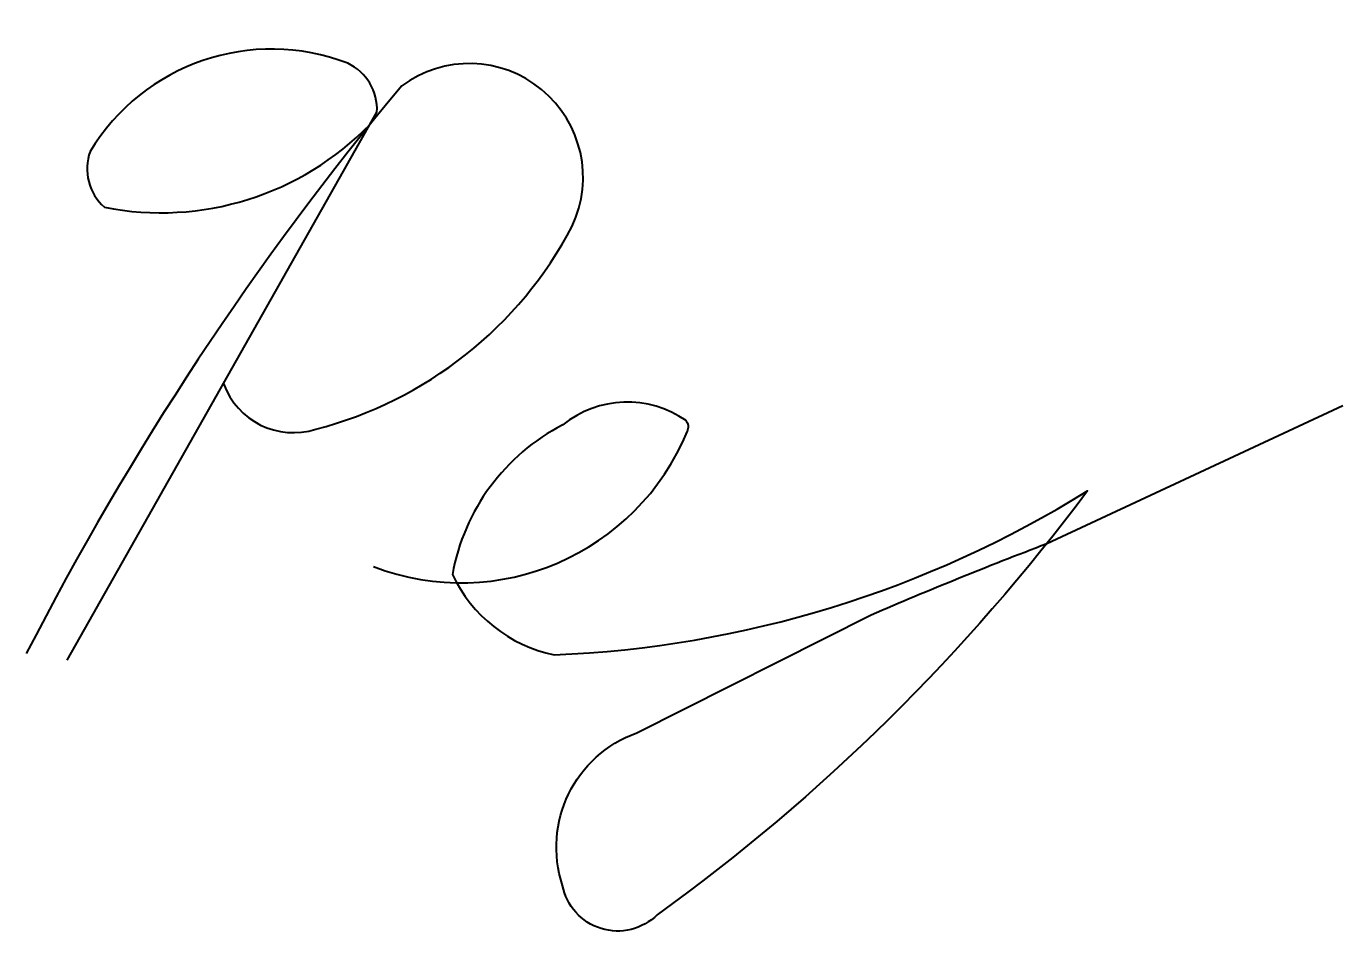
# Model space of a CAD drawing. Header units: millimetres. Extents: x 2029.47 to 2038.34, y 1350.18 to 1356.3.
import ezdxf

# ---------------------------------------------------------------- set-up
doc = ezdxf.new("R2010")
doc.units = ezdxf.units.MM
doc.layers.add('_0.40', color=7, linetype='Continuous', lineweight=40)

# ---------------------------------------------------------------- blocks, each defined once
blk = doc.blocks.new('подпись')
at = {"layer": '_0.40', "color": 5, "lineweight": 40, "flags": 128}
for points in [[(449.1513, 33.9984, 0.307189), (448.9545, 34.328), (448.9545, 34.328, 0.363831), (447.2181, 33.7336, 0.30496), (447.3147, 33.3571, 0.864819), (447.3147, 33.3571, 0.253547), (449.105, 33.9164)], [(449.1284, 30.9349, 0.407158), (451.2438, 31.8482, 0.30215), (451.235, 31.9194, 0.33233), (450.4029, 31.891, 0.23269), (449.6597, 30.8829, 0.236864), (450.3455, 30.341, 0.130171), (453.9394, 31.446, -0.076931), (451.04, 28.5885), (451.04, 28.5885, -0.601754), (450.4024, 28.7864, -0.407751), (450.9025, 29.8141), (452.4813, 30.6106, -0.010806), (453.666, 31.0907), (455.6598, 32.0214)]]:
    blk.add_lwpolyline(points, format="xyb", dxfattribs=at)
blk.add_lwpolyline([(447.0637, 30.3037), (449.1513, 33.9984)], dxfattribs=at)
at = {"layer": '_0.40', "color": 5, "lineweight": 40}
for centre, radius, start, end in [((449.7732, 33.5584), 0.7674, 334.66743, 126.35988), ((465.2523, 20.8945), 20.7438, 140.18706, 152.88627), ((448.0641, 34.4886), 2.7124, 284.43275, 332.35415), ((448.588, 32.3387), 0.5005, 199.8851, 287.69722)]:
    blk.add_arc(centre, radius, start, end, dxfattribs=at)

msp = doc.modelspace()

# ---------------------------------------------------------------- block references
at = {"color": 2}
msp.add_blockref('подпись', (1582.6828, 1321.7247), dxfattribs=at)

doc.saveas('drawing.dxf')
